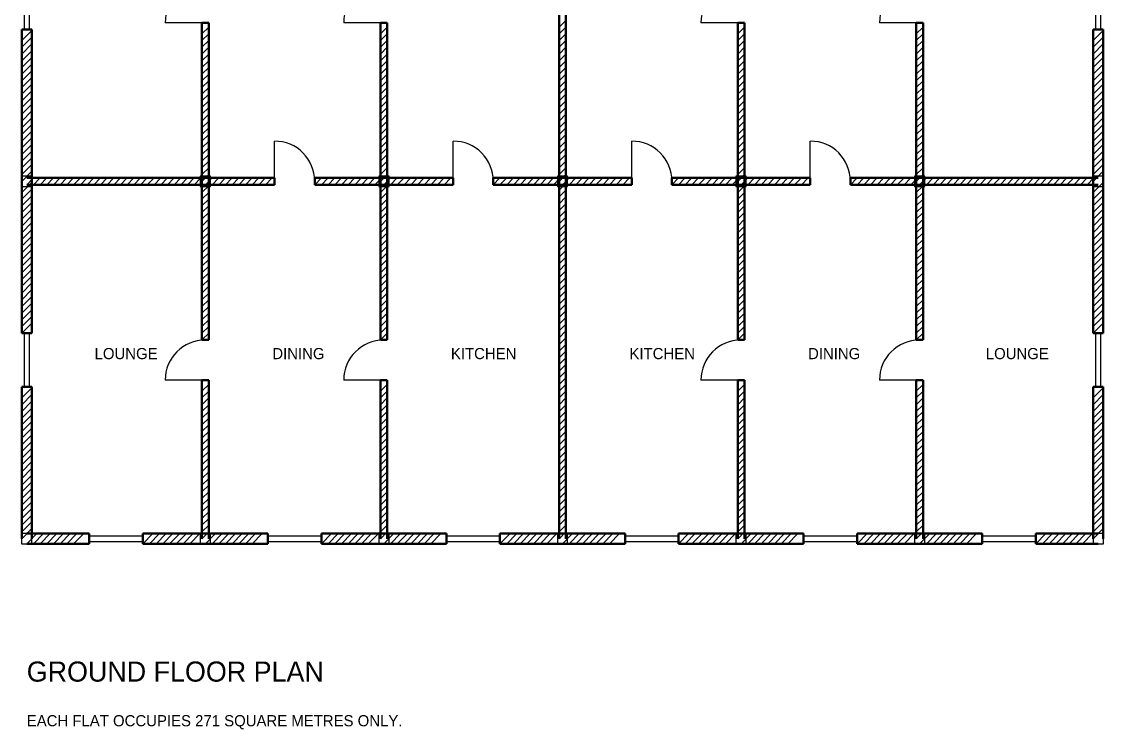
# Model space of a CAD drawing. Header units: millimetres. Extents: x -115 to 209599, y -4269 to 24115.
# Drawn here: x -115 to 24115, y -4269 to 11575 of the extents above; entities that cross this region are included whole.
import ezdxf

# ---------------------------------------------------------------- set-up
doc = ezdxf.new("R2010")
doc.units = ezdxf.units.MM
for name, color, linetype in [('COLUMN', 5, 'CONTINUOUS'), ('DOOR', 3, 'CONTINUOUS'), ('TEXT', 6, 'CONTINUOUS'), ('WALL', 4, 'CONTINUOUS'), ('WIND', 2, 'CONTINUOUS')]:
    doc.layers.add(name, color=color, linetype=linetype)

msp = doc.modelspace()

# ---------------------------------------------------------------- linework, layer by layer
at = {"layer": 'COLUMN'}
for points in [[(-115, 7885), (115, 7885), (115, 8115), (-115, 8115)], [(3885, 7885), (4115, 7885), (4115, 8115), (3885, 8115)], [(7885, 7885), (8115, 7885), (8115, 8115), (7885, 8115)], [(11885, 7885), (12115, 7885), (12115, 8115), (11885, 8115)], [(15885, 7885), (16115, 7885), (16115, 8115), (15885, 8115)], [(19885, 7885), (20115, 7885), (20115, 8115), (19885, 8115)], [(23885, 7885), (24115, 7885), (24115, 8115), (23885, 8115)], [(-115, -115), (115, -115), (115, 115), (-115, 115)], [(3885, -115), (4115, -115), (4115, 115), (3885, 115)], [(7885, -115), (8115, -115), (8115, 115), (7885, 115)], [(11885, -115), (12115, -115), (12115, 115), (11885, 115)], [(15885, -115), (16115, -115), (16115, 115), (15885, 115)], [(19885, -115), (20115, -115), (20115, 115), (19885, 115)], [(23885, -115), (24115, -115), (24115, 115), (23885, 115)]]:
    msp.add_lwpolyline(points, close=True, dxfattribs=at)
at = {"layer": 'DOOR'}
for p, q in [((4000, 11550), (3100, 11550)), ((8000, 11550), (7100, 11550)), ((16000, 11550), (15100, 11550)), ((20000, 11550), (19100, 11550)), ((5550, 8000), (5550, 8900)), ((9550, 8000), (9550, 8900)), ((13550, 8000), (13550, 8900)), ((17550, 8000), (17550, 8900)), ((4000, 3550), (3100, 3550)), ((8000, 3550), (7100, 3550)), ((16000, 3550), (15100, 3550)), ((20000, 3550), (19100, 3550))]:
    msp.add_line(p, q, dxfattribs=at)
for centre, start, end in [((4000, 11550), 90, 180), ((8000, 11550), 90, 180), ((16000, 11550), 90, 180), ((20000, 11550), 90, 180), ((5550, 8000), 0, 90), ((9550, 8000), 0, 90), ((13550, 8000), 0, 90), ((17550, 8000), 0, 90), ((4000, 3550), 90, 180), ((8000, 3550), 90, 180), ((16000, 3550), 90, 180), ((20000, 3550), 90, 180)]:
    msp.add_arc(centre, 900, start, end, dxfattribs=at)
at = {"layer": 'WALL', "lineweight": 50}
for p, q in [((11925, 8000), (11925, 16000)), ((12075, 16000), (12075, 8000)), ((-112.5, 8000), (-112.5, 11400)), ((-112.5, 11400), (112.5, 11400)), ((112.5, 11400), (112.5, 8000)), ((3925, 8000), (3925, 11550)), ((3925, 11550), (4075, 11550)), ((4075, 11550), (4075, 8000)), ((7925, 8000), (7925, 11550)), ((7925, 11550), (8075, 11550)), ((8075, 11550), (8075, 8000)), ((15925, 8000), (15925, 11550)), ((15925, 11550), (16075, 11550)), ((16075, 11550), (16075, 8000)), ((19925, 8000), (19925, 11550)), ((19925, 11550), (20075, 11550)), ((20075, 11550), (20075, 8000)), ((23887.5, 8000), (23887.5, 11400)), ((23887.5, 11400), (24112.5, 11400)), ((24112.5, 11400), (24112.5, 8000)), ((-112.5, 4600), (-112.5, 8000)), ((4000, 8075), (0, 8075)), ((112.5, 8000), (112.5, 4600)), ((3925, 4450), (3925, 8000)), ((5550, 8075), (4000, 8075)), ((4075, 8000), (4075, 4450)), ((5550, 7925), (5550, 8075)), ((8000, 8075), (6450, 8075)), ((6450, 7925), (6450, 8075)), ((7925, 4450), (7925, 8000)), ((9550, 8075), (8000, 8075)), ((8075, 8000), (8075, 4450)), ((9550, 7925), (9550, 8075)), ((12000, 8075), (10450, 8075)), ((10450, 7925), (10450, 8075)), ((11925, 0), (11925, 8000)), ((13550, 8075), (12000, 8075)), ((12075, 8000), (12075, 0)), ((13550, 7925), (13550, 8075)), ((16000, 8075), (14450, 8075)), ((14450, 7925), (14450, 8075)), ((15925, 4450), (15925, 8000)), ((17550, 8075), (16000, 8075)), ((16075, 8000), (16075, 4450)), ((17550, 7925), (17550, 8075)), ((20000, 8075), (18450, 8075)), ((18450, 7925), (18450, 8075)), ((19925, 4450), (19925, 8000)), ((24000, 8075), (20000, 8075)), ((20075, 8000), (20075, 4450)), ((23887.5, 4600), (23887.5, 8000)), ((24112.5, 8000), (24112.5, 4600)), ((0, 7925), (4000, 7925)), ((4000, 7925), (5550, 7925)), ((6450, 7925), (8000, 7925)), ((8000, 7925), (9550, 7925)), ((10450, 7925), (12000, 7925)), ((12000, 7925), (13550, 7925)), ((14450, 7925), (16000, 7925)), ((16000, 7925), (17550, 7925)), ((18450, 7925), (20000, 7925)), ((20000, 7925), (24000, 7925)), ((-112.5, 4600), (112.5, 4600)), ((3925, 4450), (4075, 4450)), ((7925, 4450), (8075, 4450)), ((15925, 4450), (16075, 4450)), ((19925, 4450), (20075, 4450)), ((23887.5, 4600), (24112.5, 4600)), ((-112.5, 0), (-112.5, 3400)), ((-112.5, 3400), (112.5, 3400)), ((112.5, 3400), (112.5, 0)), ((3925, 0), (3925, 3550)), ((3925, 3550), (4075, 3550)), ((4075, 3550), (4075, 0)), ((7925, 0), (7925, 3550)), ((7925, 3550), (8075, 3550)), ((8075, 3550), (8075, 0)), ((15925, 0), (15925, 3550)), ((15925, 3550), (16075, 3550)), ((16075, 3550), (16075, 0)), ((19925, 0), (19925, 3550)), ((19925, 3550), (20075, 3550)), ((20075, 3550), (20075, 0)), ((23887.5, 0), (23887.5, 3400)), ((23887.5, 3400), (24112.5, 3400)), ((24112.5, 3400), (24112.5, 0)), ((1400, 112.5), (0, 112.5)), ((1400, -112.5), (1400, 112.5)), ((4000, 112.5), (2600, 112.5)), ((2600, -112.5), (2600, 112.5)), ((5400, 112.5), (4000, 112.5)), ((5400, -112.5), (5400, 112.5)), ((8000, 112.5), (6600, 112.5)), ((6600, -112.5), (6600, 112.5)), ((9400, 112.5), (8000, 112.5)), ((9400, -112.5), (9400, 112.5)), ((12000, 112.5), (10600, 112.5)), ((10600, -112.5), (10600, 112.5)), ((13400, 112.5), (12000, 112.5)), ((13400, -112.5), (13400, 112.5)), ((16000, 112.5), (14600, 112.5)), ((14600, -112.5), (14600, 112.5)), ((17400, 112.5), (16000, 112.5)), ((17400, -112.5), (17400, 112.5)), ((20000, 112.5), (18600, 112.5)), ((18600, -112.5), (18600, 112.5)), ((21400, 112.5), (20000, 112.5)), ((21400, -112.5), (21400, 112.5)), ((24000, 112.5), (22600, 112.5)), ((22600, -112.5), (22600, 112.5)), ((0, -112.5), (1400, -112.5)), ((2600, -112.5), (4000, -112.5)), ((4000, -112.5), (5400, -112.5)), ((6600, -112.5), (8000, -112.5)), ((8000, -112.5), (9400, -112.5)), ((10600, -112.5), (12000, -112.5)), ((12000, -112.5), (13400, -112.5)), ((14600, -112.5), (16000, -112.5)), ((16000, -112.5), (17400, -112.5)), ((18600, -112.5), (20000, -112.5)), ((20000, -112.5), (21400, -112.5)), ((22600, -112.5), (24000, -112.5))]:
    msp.add_line(p, q, dxfattribs=at)
at = {"layer": 'WALL'}
for p, q in [((3925, 11300), (4075, 11450)), ((7925, 11300), (8075, 11450)), ((11925, 11450), (12075, 11600)), ((11925, 11300), (12075, 11450)), ((15925, 11300), (16075, 11450)), ((19925, 11300), (20075, 11450)), ((-112.5, 11150), (112.5, 11375)), ((-112.5, 11000), (112.5, 11225)), ((3925, 11150), (4075, 11300)), ((3925, 11000), (4075, 11150)), ((7925, 11150), (8075, 11300)), ((7925, 11000), (8075, 11150)), ((11925, 11150), (12075, 11300)), ((11925, 11000), (12075, 11150)), ((15925, 11150), (16075, 11300)), ((15925, 11000), (16075, 11150)), ((19925, 11150), (20075, 11300)), ((19925, 11000), (20075, 11150)), ((23887.5, 11150), (24112.5, 11375)), ((23887.5, 11000), (24112.5, 11225)), ((-112.5, 10850), (112.5, 11075)), ((-112.5, 10700), (112.5, 10925)), ((3925, 10850), (4075, 11000)), ((7925, 10850), (8075, 11000)), ((11925, 10850), (12075, 11000)), ((15925, 10850), (16075, 11000)), ((19925, 10850), (20075, 11000)), ((23887.5, 10850), (24112.5, 11075)), ((23887.5, 10700), (24112.5, 10925)), ((-112.5, 10550), (112.5, 10775)), ((3925, 10700), (4075, 10850)), ((3925, 10550), (4075, 10700)), ((7925, 10700), (8075, 10850)), ((7925, 10550), (8075, 10700)), ((11925, 10700), (12075, 10850)), ((11925, 10550), (12075, 10700)), ((15925, 10700), (16075, 10850)), ((15925, 10550), (16075, 10700)), ((19925, 10700), (20075, 10850)), ((19925, 10550), (20075, 10700)), ((23887.5, 10550), (24112.5, 10775)), ((-112.5, 10400), (112.5, 10625)), ((-112.5, 10250), (112.5, 10475)), ((3925, 10400), (4075, 10550)), ((7925, 10400), (8075, 10550)), ((11925, 10400), (12075, 10550)), ((15925, 10400), (16075, 10550)), ((19925, 10400), (20075, 10550)), ((23887.5, 10400), (24112.5, 10625)), ((23887.5, 10250), (24112.5, 10475)), ((-112.5, 10100), (112.5, 10325)), ((3925, 10250), (4075, 10400)), ((3925, 10100), (4075, 10250)), ((7925, 10250), (8075, 10400)), ((7925, 10100), (8075, 10250)), ((11925, 10250), (12075, 10400)), ((11925, 10100), (12075, 10250)), ((15925, 10250), (16075, 10400)), ((15925, 10100), (16075, 10250)), ((19925, 10250), (20075, 10400)), ((19925, 10100), (20075, 10250)), ((23887.5, 10100), (24112.5, 10325)), ((-112.5, 9950), (112.5, 10175)), ((-112.5, 9800), (112.5, 10025)), ((3925, 9950), (4075, 10100)), ((3925, 9800), (4075, 9950)), ((7925, 9950), (8075, 10100)), ((7925, 9800), (8075, 9950)), ((11925, 9950), (12075, 10100)), ((11925, 9800), (12075, 9950)), ((15925, 9950), (16075, 10100)), ((15925, 9800), (16075, 9950)), ((19925, 9950), (20075, 10100)), ((19925, 9800), (20075, 9950)), ((23887.5, 9950), (24112.5, 10175)), ((23887.5, 9800), (24112.5, 10025)), ((-112.5, 9650), (112.5, 9875)), ((-112.5, 9500), (112.5, 9725)), ((3925, 9650), (4075, 9800)), ((7925, 9650), (8075, 9800)), ((11925, 9650), (12075, 9800)), ((15925, 9650), (16075, 9800)), ((19925, 9650), (20075, 9800)), ((23887.5, 9650), (24112.5, 9875)), ((23887.5, 9500), (24112.5, 9725)), ((-112.5, 9350), (112.5, 9575)), ((3925, 9500), (4075, 9650)), ((3925, 9350), (4075, 9500)), ((7925, 9500), (8075, 9650)), ((7925, 9350), (8075, 9500)), ((11925, 9500), (12075, 9650)), ((11925, 9350), (12075, 9500)), ((15925, 9500), (16075, 9650)), ((15925, 9350), (16075, 9500)), ((19925, 9500), (20075, 9650)), ((19925, 9350), (20075, 9500)), ((23887.5, 9350), (24112.5, 9575)), ((-112.5, 9200), (112.5, 9425)), ((-112.5, 9050), (112.5, 9275)), ((3925, 9200), (4075, 9350)), ((7925, 9200), (8075, 9350)), ((11925, 9200), (12075, 9350)), ((15925, 9200), (16075, 9350)), ((19925, 9200), (20075, 9350)), ((23887.5, 9200), (24112.5, 9425)), ((23887.5, 9050), (24112.5, 9275)), ((-112.5, 8900), (112.5, 9125)), ((-112.5, 8750), (112.5, 8975)), ((3925, 9050), (4075, 9200)), ((3925, 8900), (4075, 9050)), ((7925, 9050), (8075, 9200)), ((7925, 8900), (8075, 9050)), ((11925, 9050), (12075, 9200)), ((11925, 8900), (12075, 9050)), ((15925, 9050), (16075, 9200)), ((15925, 8900), (16075, 9050)), ((19925, 9050), (20075, 9200)), ((19925, 8900), (20075, 9050)), ((23887.5, 8900), (24112.5, 9125)), ((23887.5, 8750), (24112.5, 8975)), ((-112.5, 8600), (112.5, 8825)), ((3925, 8750), (4075, 8900)), ((3925, 8600), (4075, 8750)), ((7925, 8750), (8075, 8900)), ((7925, 8600), (8075, 8750)), ((11925, 8750), (12075, 8900)), ((11925, 8600), (12075, 8750)), ((15925, 8750), (16075, 8900)), ((15925, 8600), (16075, 8750)), ((19925, 8750), (20075, 8900)), ((19925, 8600), (20075, 8750)), ((23887.5, 8600), (24112.5, 8825)), ((-112.5, 8450), (112.5, 8675)), ((-112.5, 8300), (112.5, 8525)), ((3925, 8450), (4075, 8600)), ((7925, 8450), (8075, 8600)), ((11925, 8450), (12075, 8600)), ((15925, 8450), (16075, 8600)), ((19925, 8450), (20075, 8600)), ((23887.5, 8450), (24112.5, 8675)), ((23887.5, 8300), (24112.5, 8525)), ((-112.5, 8150), (112.5, 8375)), ((3925, 8300), (4075, 8450)), ((3925, 8150), (4075, 8300)), ((7925, 8300), (8075, 8450)), ((7925, 8150), (8075, 8300)), ((11925, 8300), (12075, 8450)), ((11925, 8150), (12075, 8300)), ((15925, 8300), (16075, 8450)), ((15925, 8150), (16075, 8300)), ((19925, 8300), (20075, 8450)), ((19925, 8150), (20075, 8300)), ((23887.5, 8150), (24112.5, 8375)), ((-112.5, 8000), (112.5, 8225)), ((0, 7925), (150, 8075)), ((150, 7925), (300, 8075)), ((300, 7925), (450, 8075)), ((450, 7925), (600, 8075)), ((600, 7925), (750, 8075)), ((750, 7925), (900, 8075)), ((900, 7925), (1050, 8075)), ((1050, 7925), (1200, 8075)), ((1200, 7925), (1350, 8075)), ((1350, 7925), (1500, 8075)), ((1500, 7925), (1650, 8075)), ((1650, 7925), (1800, 8075)), ((1800, 7925), (1950, 8075)), ((1950, 7925), (2100, 8075)), ((2100, 7925), (2250, 8075)), ((2250, 7925), (2400, 8075)), ((2400, 7925), (2550, 8075)), ((2550, 7925), (2700, 8075)), ((2700, 7925), (2850, 8075)), ((2850, 7925), (3000, 8075)), ((3000, 7925), (3150, 8075)), ((3150, 7925), (3300, 8075)), ((3300, 7925), (3450, 8075)), ((3450, 7925), (3600, 8075)), ((3600, 7925), (3750, 8075)), ((3750, 7925), (3900, 8075)), ((3925, 8000), (4075, 8150)), ((4000, 7925), (4150, 8075)), ((4150, 7925), (4300, 8075)), ((4300, 7925), (4450, 8075)), ((4450, 7925), (4600, 8075)), ((4600, 7925), (4750, 8075)), ((4750, 7925), (4900, 8075)), ((4900, 7925), (5050, 8075)), ((5050, 7925), (5200, 8075)), ((5200, 7925), (5350, 8075)), ((5350, 7925), (5500, 8075)), ((6450, 7925), (6600, 8075)), ((6600, 7925), (6750, 8075)), ((6750, 7925), (6900, 8075)), ((6900, 7925), (7050, 8075)), ((7050, 7925), (7200, 8075)), ((7200, 7925), (7350, 8075)), ((7350, 7925), (7500, 8075)), ((7500, 7925), (7650, 8075)), ((7650, 7925), (7800, 8075)), ((7800, 7925), (7950, 8075)), ((7925, 8000), (8075, 8150)), ((8000, 7925), (8150, 8075)), ((8150, 7925), (8300, 8075)), ((8300, 7925), (8450, 8075)), ((8450, 7925), (8600, 8075)), ((8600, 7925), (8750, 8075)), ((8750, 7925), (8900, 8075)), ((8900, 7925), (9050, 8075)), ((9050, 7925), (9200, 8075)), ((9200, 7925), (9350, 8075)), ((9350, 7925), (9500, 8075)), ((10450, 7925), (10600, 8075)), ((10600, 7925), (10750, 8075)), ((10750, 7925), (10900, 8075)), ((10900, 7925), (11050, 8075)), ((11050, 7925), (11200, 8075)), ((11200, 7925), (11350, 8075)), ((11350, 7925), (11500, 8075)), ((11500, 7925), (11650, 8075)), ((11650, 7925), (11800, 8075)), ((11800, 7925), (11950, 8075)), ((11925, 8000), (12075, 8150)), ((12000, 7925), (12150, 8075)), ((12150, 7925), (12300, 8075)), ((12300, 7925), (12450, 8075)), ((12450, 7925), (12600, 8075)), ((12600, 7925), (12750, 8075)), ((12750, 7925), (12900, 8075)), ((12900, 7925), (13050, 8075)), ((13050, 7925), (13200, 8075)), ((13200, 7925), (13350, 8075)), ((13350, 7925), (13500, 8075)), ((14450, 7925), (14600, 8075)), ((14600, 7925), (14750, 8075)), ((14750, 7925), (14900, 8075)), ((14900, 7925), (15050, 8075)), ((15050, 7925), (15200, 8075)), ((15200, 7925), (15350, 8075)), ((15350, 7925), (15500, 8075)), ((15500, 7925), (15650, 8075)), ((15650, 7925), (15800, 8075)), ((15800, 7925), (15950, 8075)), ((15925, 8000), (16075, 8150)), ((16000, 7925), (16150, 8075)), ((16150, 7925), (16300, 8075)), ((16300, 7925), (16450, 8075)), ((16450, 7925), (16600, 8075)), ((16600, 7925), (16750, 8075)), ((16750, 7925), (16900, 8075)), ((16900, 7925), (17050, 8075)), ((17050, 7925), (17200, 8075)), ((17200, 7925), (17350, 8075)), ((17350, 7925), (17500, 8075)), ((18450, 7925), (18600, 8075)), ((18600, 7925), (18750, 8075)), ((18750, 7925), (18900, 8075)), ((18900, 7925), (19050, 8075)), ((19050, 7925), (19200, 8075)), ((19200, 7925), (19350, 8075)), ((19350, 7925), (19500, 8075)), ((19500, 7925), (19650, 8075)), ((19650, 7925), (19800, 8075)), ((19800, 7925), (19950, 8075)), ((19925, 8000), (20075, 8150)), ((20000, 7925), (20150, 8075)), ((20150, 7925), (20300, 8075)), ((20300, 7925), (20450, 8075)), ((20450, 7925), (20600, 8075)), ((20600, 7925), (20750, 8075)), ((20750, 7925), (20900, 8075)), ((20900, 7925), (21050, 8075)), ((21050, 7925), (21200, 8075)), ((21200, 7925), (21350, 8075)), ((21350, 7925), (21500, 8075)), ((21500, 7925), (21650, 8075)), ((21650, 7925), (21800, 8075)), ((21800, 7925), (21950, 8075)), ((21950, 7925), (22100, 8075)), ((22100, 7925), (22250, 8075)), ((22250, 7925), (22400, 8075)), ((22400, 7925), (22550, 8075)), ((22550, 7925), (22700, 8075)), ((22700, 7925), (22850, 8075)), ((22850, 7925), (23000, 8075)), ((23000, 7925), (23150, 8075)), ((23150, 7925), (23300, 8075)), ((23300, 7925), (23450, 8075)), ((23450, 7925), (23600, 8075)), ((23600, 7925), (23750, 8075)), ((23750, 7925), (23900, 8075)), ((23887.5, 8000), (24112.5, 8225)), ((-112.5, 7750), (112.5, 7975)), ((-112.5, 7600), (112.5, 7825)), ((3925, 7750), (4075, 7900)), ((7925, 7750), (8075, 7900)), ((11925, 7800), (12075, 7950)), ((11925, 7650), (12075, 7800)), ((15925, 7750), (16075, 7900)), ((19925, 7750), (20075, 7900)), ((23887.5, 7750), (24112.5, 7975)), ((23887.5, 7600), (24112.5, 7825)), ((-112.5, 7450), (112.5, 7675)), ((-112.5, 7300), (112.5, 7525)), ((3925, 7600), (4075, 7750)), ((3925, 7450), (4075, 7600)), ((7925, 7600), (8075, 7750)), ((7925, 7450), (8075, 7600)), ((11925, 7500), (12075, 7650)), ((15925, 7600), (16075, 7750)), ((15925, 7450), (16075, 7600)), ((19925, 7600), (20075, 7750)), ((19925, 7450), (20075, 7600)), ((23887.5, 7450), (24112.5, 7675)), ((23887.5, 7300), (24112.5, 7525)), ((-112.5, 7150), (112.5, 7375)), ((3925, 7300), (4075, 7450)), ((3925, 7150), (4075, 7300)), ((7925, 7300), (8075, 7450)), ((7925, 7150), (8075, 7300)), ((11925, 7350), (12075, 7500)), ((11925, 7200), (12075, 7350)), ((15925, 7300), (16075, 7450)), ((15925, 7150), (16075, 7300)), ((19925, 7300), (20075, 7450)), ((19925, 7150), (20075, 7300)), ((23887.5, 7150), (24112.5, 7375)), ((-112.5, 7000), (112.5, 7225)), ((-112.5, 6850), (112.5, 7075)), ((3925, 7000), (4075, 7150)), ((7925, 7000), (8075, 7150)), ((11925, 7050), (12075, 7200)), ((11925, 6900), (12075, 7050)), ((15925, 7000), (16075, 7150)), ((19925, 7000), (20075, 7150)), ((23887.5, 7000), (24112.5, 7225)), ((23887.5, 6850), (24112.5, 7075)), ((-112.5, 6700), (112.5, 6925)), ((3925, 6850), (4075, 7000)), ((3925, 6700), (4075, 6850)), ((7925, 6850), (8075, 7000)), ((7925, 6700), (8075, 6850)), ((11925, 6750), (12075, 6900)), ((15925, 6850), (16075, 7000)), ((15925, 6700), (16075, 6850)), ((19925, 6850), (20075, 7000)), ((19925, 6700), (20075, 6850)), ((23887.5, 6700), (24112.5, 6925)), ((-112.5, 6550), (112.5, 6775)), ((-112.5, 6400), (112.5, 6625)), ((3925, 6550), (4075, 6700)), ((3925, 6400), (4075, 6550)), ((7925, 6550), (8075, 6700)), ((7925, 6400), (8075, 6550)), ((11925, 6600), (12075, 6750)), ((11925, 6450), (12075, 6600)), ((15925, 6550), (16075, 6700)), ((15925, 6400), (16075, 6550)), ((19925, 6550), (20075, 6700)), ((19925, 6400), (20075, 6550)), ((23887.5, 6550), (24112.5, 6775)), ((23887.5, 6400), (24112.5, 6625)), ((-112.5, 6250), (112.5, 6475)), ((-112.5, 6100), (112.5, 6325)), ((3925, 6250), (4075, 6400)), ((7925, 6250), (8075, 6400)), ((11925, 6300), (12075, 6450)), ((11925, 6150), (12075, 6300)), ((15925, 6250), (16075, 6400)), ((19925, 6250), (20075, 6400)), ((23887.5, 6250), (24112.5, 6475)), ((23887.5, 6100), (24112.5, 6325)), ((-112.5, 5950), (112.5, 6175)), ((3925, 6100), (4075, 6250)), ((3925, 5950), (4075, 6100)), ((7925, 6100), (8075, 6250)), ((7925, 5950), (8075, 6100)), ((11925, 6000), (12075, 6150)), ((15925, 6100), (16075, 6250)), ((15925, 5950), (16075, 6100)), ((19925, 6100), (20075, 6250)), ((19925, 5950), (20075, 6100)), ((23887.5, 5950), (24112.5, 6175)), ((-112.5, 5800), (112.5, 6025)), ((-112.5, 5650), (112.5, 5875)), ((3925, 5800), (4075, 5950)), ((7925, 5800), (8075, 5950)), ((11925, 5850), (12075, 6000)), ((11925, 5700), (12075, 5850)), ((15925, 5800), (16075, 5950)), ((19925, 5800), (20075, 5950)), ((23887.5, 5800), (24112.5, 6025)), ((23887.5, 5650), (24112.5, 5875)), ((-112.5, 5500), (112.5, 5725)), ((-112.5, 5350), (112.5, 5575)), ((3925, 5650), (4075, 5800)), ((3925, 5500), (4075, 5650)), ((7925, 5650), (8075, 5800)), ((7925, 5500), (8075, 5650)), ((11925, 5550), (12075, 5700)), ((15925, 5650), (16075, 5800)), ((15925, 5500), (16075, 5650)), ((19925, 5650), (20075, 5800)), ((19925, 5500), (20075, 5650)), ((23887.5, 5500), (24112.5, 5725)), ((23887.5, 5350), (24112.5, 5575)), ((-112.5, 5200), (112.5, 5425)), ((3925, 5350), (4075, 5500)), ((3925, 5200), (4075, 5350)), ((7925, 5350), (8075, 5500)), ((7925, 5200), (8075, 5350)), ((11925, 5400), (12075, 5550)), ((11925, 5250), (12075, 5400)), ((15925, 5350), (16075, 5500)), ((15925, 5200), (16075, 5350)), ((19925, 5350), (20075, 5500)), ((19925, 5200), (20075, 5350)), ((23887.5, 5200), (24112.5, 5425)), ((-112.5, 5050), (112.5, 5275)), ((-112.5, 4900), (112.5, 5125)), ((3925, 5050), (4075, 5200)), ((7925, 5050), (8075, 5200)), ((11925, 5100), (12075, 5250)), ((11925, 4950), (12075, 5100)), ((15925, 5050), (16075, 5200)), ((19925, 5050), (20075, 5200)), ((23887.5, 5050), (24112.5, 5275)), ((23887.5, 4900), (24112.5, 5125)), ((-112.5, 4750), (112.5, 4975)), ((3925, 4900), (4075, 5050)), ((3925, 4750), (4075, 4900)), ((7925, 4900), (8075, 5050)), ((7925, 4750), (8075, 4900)), ((11925, 4800), (12075, 4950)), ((15925, 4900), (16075, 5050)), ((15925, 4750), (16075, 4900)), ((19925, 4900), (20075, 5050)), ((19925, 4750), (20075, 4900)), ((23887.5, 4750), (24112.5, 4975)), ((-112.5, 4600), (112.5, 4825)), ((3925, 4600), (4075, 4750)), ((7925, 4600), (8075, 4750)), ((11925, 4650), (12075, 4800)), ((11925, 4500), (12075, 4650)), ((15925, 4600), (16075, 4750)), ((19925, 4600), (20075, 4750)), ((23887.5, 4600), (24112.5, 4825)), ((3925, 4450), (4075, 4600)), ((7925, 4450), (8075, 4600)), ((11925, 4350), (12075, 4500)), ((15925, 4450), (16075, 4600)), ((19925, 4450), (20075, 4600)), ((11925, 4200), (12075, 4350)), ((11925, 4050), (12075, 4200)), ((11925, 3900), (12075, 4050)), ((11925, 3750), (12075, 3900)), ((11925, 3600), (12075, 3750)), ((3925, 3300), (4075, 3450)), ((7925, 3300), (8075, 3450)), ((11925, 3450), (12075, 3600)), ((11925, 3300), (12075, 3450)), ((15925, 3300), (16075, 3450)), ((19925, 3300), (20075, 3450)), ((-112.5, 3150), (112.5, 3375)), ((-112.5, 3000), (112.5, 3225)), ((3925, 3150), (4075, 3300)), ((3925, 3000), (4075, 3150)), ((7925, 3150), (8075, 3300)), ((7925, 3000), (8075, 3150)), ((11925, 3150), (12075, 3300)), ((11925, 3000), (12075, 3150)), ((15925, 3150), (16075, 3300)), ((15925, 3000), (16075, 3150)), ((19925, 3150), (20075, 3300)), ((19925, 3000), (20075, 3150)), ((23887.5, 3150), (24112.5, 3375)), ((23887.5, 3000), (24112.5, 3225)), ((-112.5, 2850), (112.5, 3075)), ((-112.5, 2700), (112.5, 2925)), ((3925, 2850), (4075, 3000)), ((7925, 2850), (8075, 3000)), ((11925, 2850), (12075, 3000)), ((15925, 2850), (16075, 3000)), ((19925, 2850), (20075, 3000)), ((23887.5, 2850), (24112.5, 3075)), ((23887.5, 2700), (24112.5, 2925)), ((-112.5, 2550), (112.5, 2775)), ((3925, 2700), (4075, 2850)), ((3925, 2550), (4075, 2700)), ((7925, 2700), (8075, 2850)), ((7925, 2550), (8075, 2700)), ((11925, 2700), (12075, 2850)), ((11925, 2550), (12075, 2700)), ((15925, 2700), (16075, 2850)), ((15925, 2550), (16075, 2700)), ((19925, 2700), (20075, 2850)), ((19925, 2550), (20075, 2700)), ((23887.5, 2550), (24112.5, 2775)), ((-112.5, 2400), (112.5, 2625)), ((-112.5, 2250), (112.5, 2475)), ((3925, 2400), (4075, 2550)), ((7925, 2400), (8075, 2550)), ((11925, 2400), (12075, 2550)), ((15925, 2400), (16075, 2550)), ((19925, 2400), (20075, 2550)), ((23887.5, 2400), (24112.5, 2625)), ((23887.5, 2250), (24112.5, 2475)), ((-112.5, 2100), (112.5, 2325)), ((3925, 2250), (4075, 2400)), ((3925, 2100), (4075, 2250)), ((7925, 2250), (8075, 2400)), ((7925, 2100), (8075, 2250)), ((11925, 2250), (12075, 2400)), ((11925, 2100), (12075, 2250)), ((15925, 2250), (16075, 2400)), ((15925, 2100), (16075, 2250)), ((19925, 2250), (20075, 2400)), ((19925, 2100), (20075, 2250)), ((23887.5, 2100), (24112.5, 2325)), ((-112.5, 1950), (112.5, 2175)), ((-112.5, 1800), (112.5, 2025)), ((3925, 1950), (4075, 2100)), ((3925, 1800), (4075, 1950)), ((7925, 1950), (8075, 2100)), ((7925, 1800), (8075, 1950)), ((11925, 1950), (12075, 2100)), ((11925, 1800), (12075, 1950)), ((15925, 1950), (16075, 2100)), ((15925, 1800), (16075, 1950)), ((19925, 1950), (20075, 2100)), ((19925, 1800), (20075, 1950)), ((23887.5, 1950), (24112.5, 2175)), ((23887.5, 1800), (24112.5, 2025)), ((-112.5, 1650), (112.5, 1875)), ((-112.5, 1500), (112.5, 1725)), ((3925, 1650), (4075, 1800)), ((7925, 1650), (8075, 1800)), ((11925, 1650), (12075, 1800)), ((15925, 1650), (16075, 1800)), ((19925, 1650), (20075, 1800)), ((23887.5, 1650), (24112.5, 1875)), ((23887.5, 1500), (24112.5, 1725)), ((-112.5, 1350), (112.5, 1575)), ((3925, 1500), (4075, 1650)), ((3925, 1350), (4075, 1500)), ((7925, 1500), (8075, 1650)), ((7925, 1350), (8075, 1500)), ((11925, 1500), (12075, 1650)), ((11925, 1350), (12075, 1500)), ((15925, 1500), (16075, 1650)), ((15925, 1350), (16075, 1500)), ((19925, 1500), (20075, 1650)), ((19925, 1350), (20075, 1500)), ((23887.5, 1350), (24112.5, 1575)), ((-112.5, 1200), (112.5, 1425)), ((-112.5, 1050), (112.5, 1275)), ((3925, 1200), (4075, 1350)), ((7925, 1200), (8075, 1350)), ((11925, 1200), (12075, 1350)), ((15925, 1200), (16075, 1350)), ((19925, 1200), (20075, 1350)), ((23887.5, 1200), (24112.5, 1425)), ((23887.5, 1050), (24112.5, 1275)), ((-112.5, 900), (112.5, 1125)), ((-112.5, 750), (112.5, 975)), ((3925, 1050), (4075, 1200)), ((3925, 900), (4075, 1050)), ((7925, 1050), (8075, 1200)), ((7925, 900), (8075, 1050)), ((11925, 1050), (12075, 1200)), ((11925, 900), (12075, 1050)), ((15925, 1050), (16075, 1200)), ((15925, 900), (16075, 1050)), ((19925, 1050), (20075, 1200)), ((19925, 900), (20075, 1050)), ((23887.5, 900), (24112.5, 1125)), ((23887.5, 750), (24112.5, 975)), ((-112.5, 600), (112.5, 825)), ((3925, 750), (4075, 900)), ((3925, 600), (4075, 750)), ((7925, 750), (8075, 900)), ((7925, 600), (8075, 750)), ((11925, 750), (12075, 900)), ((11925, 600), (12075, 750)), ((15925, 750), (16075, 900)), ((15925, 600), (16075, 750)), ((19925, 750), (20075, 900)), ((19925, 600), (20075, 750)), ((23887.5, 600), (24112.5, 825)), ((-112.5, 450), (112.5, 675)), ((-112.5, 300), (112.5, 525)), ((3925, 450), (4075, 600)), ((7925, 450), (8075, 600)), ((11925, 450), (12075, 600)), ((15925, 450), (16075, 600)), ((19925, 450), (20075, 600)), ((23887.5, 450), (24112.5, 675)), ((23887.5, 300), (24112.5, 525)), ((-112.5, 150), (112.5, 375)), ((3925, 300), (4075, 450)), ((3925, 150), (4075, 300)), ((7925, 300), (8075, 450)), ((7925, 150), (8075, 300)), ((11925, 300), (12075, 450)), ((11925, 150), (12075, 300)), ((15925, 300), (16075, 450)), ((15925, 150), (16075, 300)), ((19925, 300), (20075, 450)), ((19925, 150), (20075, 300)), ((23887.5, 150), (24112.5, 375)), ((-112.5, 0), (112.5, 225)), ((0, -112.5), (225, 112.5)), ((150, -112.5), (375, 112.5)), ((300, -112.5), (525, 112.5)), ((450, -112.5), (675, 112.5)), ((600, -112.5), (825, 112.5)), ((750, -112.5), (975, 112.5)), ((900, -112.5), (1125, 112.5)), ((1050, -112.5), (1275, 112.5)), ((2600, -112.5), (2825, 112.5)), ((2750, -112.5), (2975, 112.5)), ((2900, -112.5), (3125, 112.5)), ((3050, -112.5), (3275, 112.5)), ((3200, -112.5), (3425, 112.5)), ((3350, -112.5), (3575, 112.5)), ((3500, -112.5), (3725, 112.5)), ((3650, -112.5), (3875, 112.5)), ((3925, 0), (4075, 150)), ((4000, -112.5), (4225, 112.5)), ((4150, -112.5), (4375, 112.5)), ((4300, -112.5), (4525, 112.5)), ((4450, -112.5), (4675, 112.5)), ((4600, -112.5), (4825, 112.5)), ((4750, -112.5), (4975, 112.5)), ((4900, -112.5), (5125, 112.5)), ((5050, -112.5), (5275, 112.5)), ((6600, -112.5), (6825, 112.5)), ((6750, -112.5), (6975, 112.5)), ((6900, -112.5), (7125, 112.5)), ((7050, -112.5), (7275, 112.5)), ((7200, -112.5), (7425, 112.5)), ((7350, -112.5), (7575, 112.5)), ((7500, -112.5), (7725, 112.5)), ((7650, -112.5), (7875, 112.5)), ((7925, 0), (8075, 150)), ((8000, -112.5), (8225, 112.5)), ((8150, -112.5), (8375, 112.5)), ((8300, -112.5), (8525, 112.5)), ((8450, -112.5), (8675, 112.5)), ((8600, -112.5), (8825, 112.5)), ((8750, -112.5), (8975, 112.5)), ((8900, -112.5), (9125, 112.5)), ((9050, -112.5), (9275, 112.5)), ((10600, -112.5), (10825, 112.5)), ((10750, -112.5), (10975, 112.5)), ((10900, -112.5), (11125, 112.5)), ((11050, -112.5), (11275, 112.5)), ((11200, -112.5), (11425, 112.5)), ((11350, -112.5), (11575, 112.5)), ((11500, -112.5), (11725, 112.5)), ((11650, -112.5), (11875, 112.5)), ((11925, 0), (12075, 150)), ((12000, -112.5), (12225, 112.5)), ((12150, -112.5), (12375, 112.5)), ((12300, -112.5), (12525, 112.5)), ((12450, -112.5), (12675, 112.5)), ((12600, -112.5), (12825, 112.5)), ((12750, -112.5), (12975, 112.5)), ((12900, -112.5), (13125, 112.5)), ((13050, -112.5), (13275, 112.5)), ((14600, -112.5), (14825, 112.5)), ((14750, -112.5), (14975, 112.5)), ((14900, -112.5), (15125, 112.5)), ((15050, -112.5), (15275, 112.5)), ((15200, -112.5), (15425, 112.5)), ((15350, -112.5), (15575, 112.5)), ((15500, -112.5), (15725, 112.5)), ((15650, -112.5), (15875, 112.5)), ((15925, 0), (16075, 150)), ((16000, -112.5), (16225, 112.5)), ((16150, -112.5), (16375, 112.5)), ((16300, -112.5), (16525, 112.5)), ((16450, -112.5), (16675, 112.5)), ((16600, -112.5), (16825, 112.5)), ((16750, -112.5), (16975, 112.5)), ((16900, -112.5), (17125, 112.5)), ((17050, -112.5), (17275, 112.5)), ((18600, -112.5), (18825, 112.5)), ((18750, -112.5), (18975, 112.5)), ((18900, -112.5), (19125, 112.5)), ((19050, -112.5), (19275, 112.5)), ((19200, -112.5), (19425, 112.5)), ((19350, -112.5), (19575, 112.5)), ((19500, -112.5), (19725, 112.5)), ((19650, -112.5), (19875, 112.5)), ((19925, 0), (20075, 150)), ((20000, -112.5), (20225, 112.5)), ((20150, -112.5), (20375, 112.5)), ((20300, -112.5), (20525, 112.5)), ((20450, -112.5), (20675, 112.5)), ((20600, -112.5), (20825, 112.5)), ((20750, -112.5), (20975, 112.5)), ((20900, -112.5), (21125, 112.5)), ((21050, -112.5), (21275, 112.5)), ((22600, -112.5), (22825, 112.5)), ((22750, -112.5), (22975, 112.5)), ((22900, -112.5), (23125, 112.5)), ((23050, -112.5), (23275, 112.5)), ((23200, -112.5), (23425, 112.5)), ((23350, -112.5), (23575, 112.5)), ((23500, -112.5), (23725, 112.5)), ((23650, -112.5), (23875, 112.5)), ((23887.5, 0), (24112.5, 225))]:
    msp.add_line(p, q, dxfattribs=at)
at = {"layer": 'WIND'}
for points in [[(-60, 11400), (60, 11400), (60, 12600), (-60, 12600)], [(23940, 11400), (24060, 11400), (24060, 12600), (23940, 12600)], [(-60, 3400), (60, 3400), (60, 4600), (-60, 4600)], [(23940, 3400), (24060, 3400), (24060, 4600), (23940, 4600)], [(1400, -60), (2600, -60), (2600, 60), (1400, 60)], [(5400, -60), (6600, -60), (6600, 60), (5400, 60)], [(9400, -60), (10600, -60), (10600, 60), (9400, 60)], [(13400, -60), (14600, -60), (14600, 60), (13400, 60)], [(17400, -60), (18600, -60), (18600, 60), (17400, 60)], [(21400, -60), (22600, -60), (22600, 60), (21400, 60)]]:
    msp.add_lwpolyline(points, close=True, dxfattribs=at)

# ---------------------------------------------------------------- texts
at = {"layer": 'TEXT'}
for s, height, p in [('LOUNGE', 250, (1518.8, 4018.8)), ('DINING', 250, (5500, 4018.8)), ('KITCHEN', 250, (9500, 4018.8)), ('KITCHEN', 250, (13500, 4018.8)), ('DINING', 250, (17500, 4018.8)), ('LOUNGE', 250, (21481.2, 4018.8)), ('GROUND FLOOR PLAN', 450, (0, -3200)), ('EACH FLAT OCCUPIES 271 SQUARE METRES ONLY.', 250, (0, -4200))]:
    msp.add_text(s, height=height, dxfattribs=at).set_placement(p)

doc.saveas('drawing.dxf')
